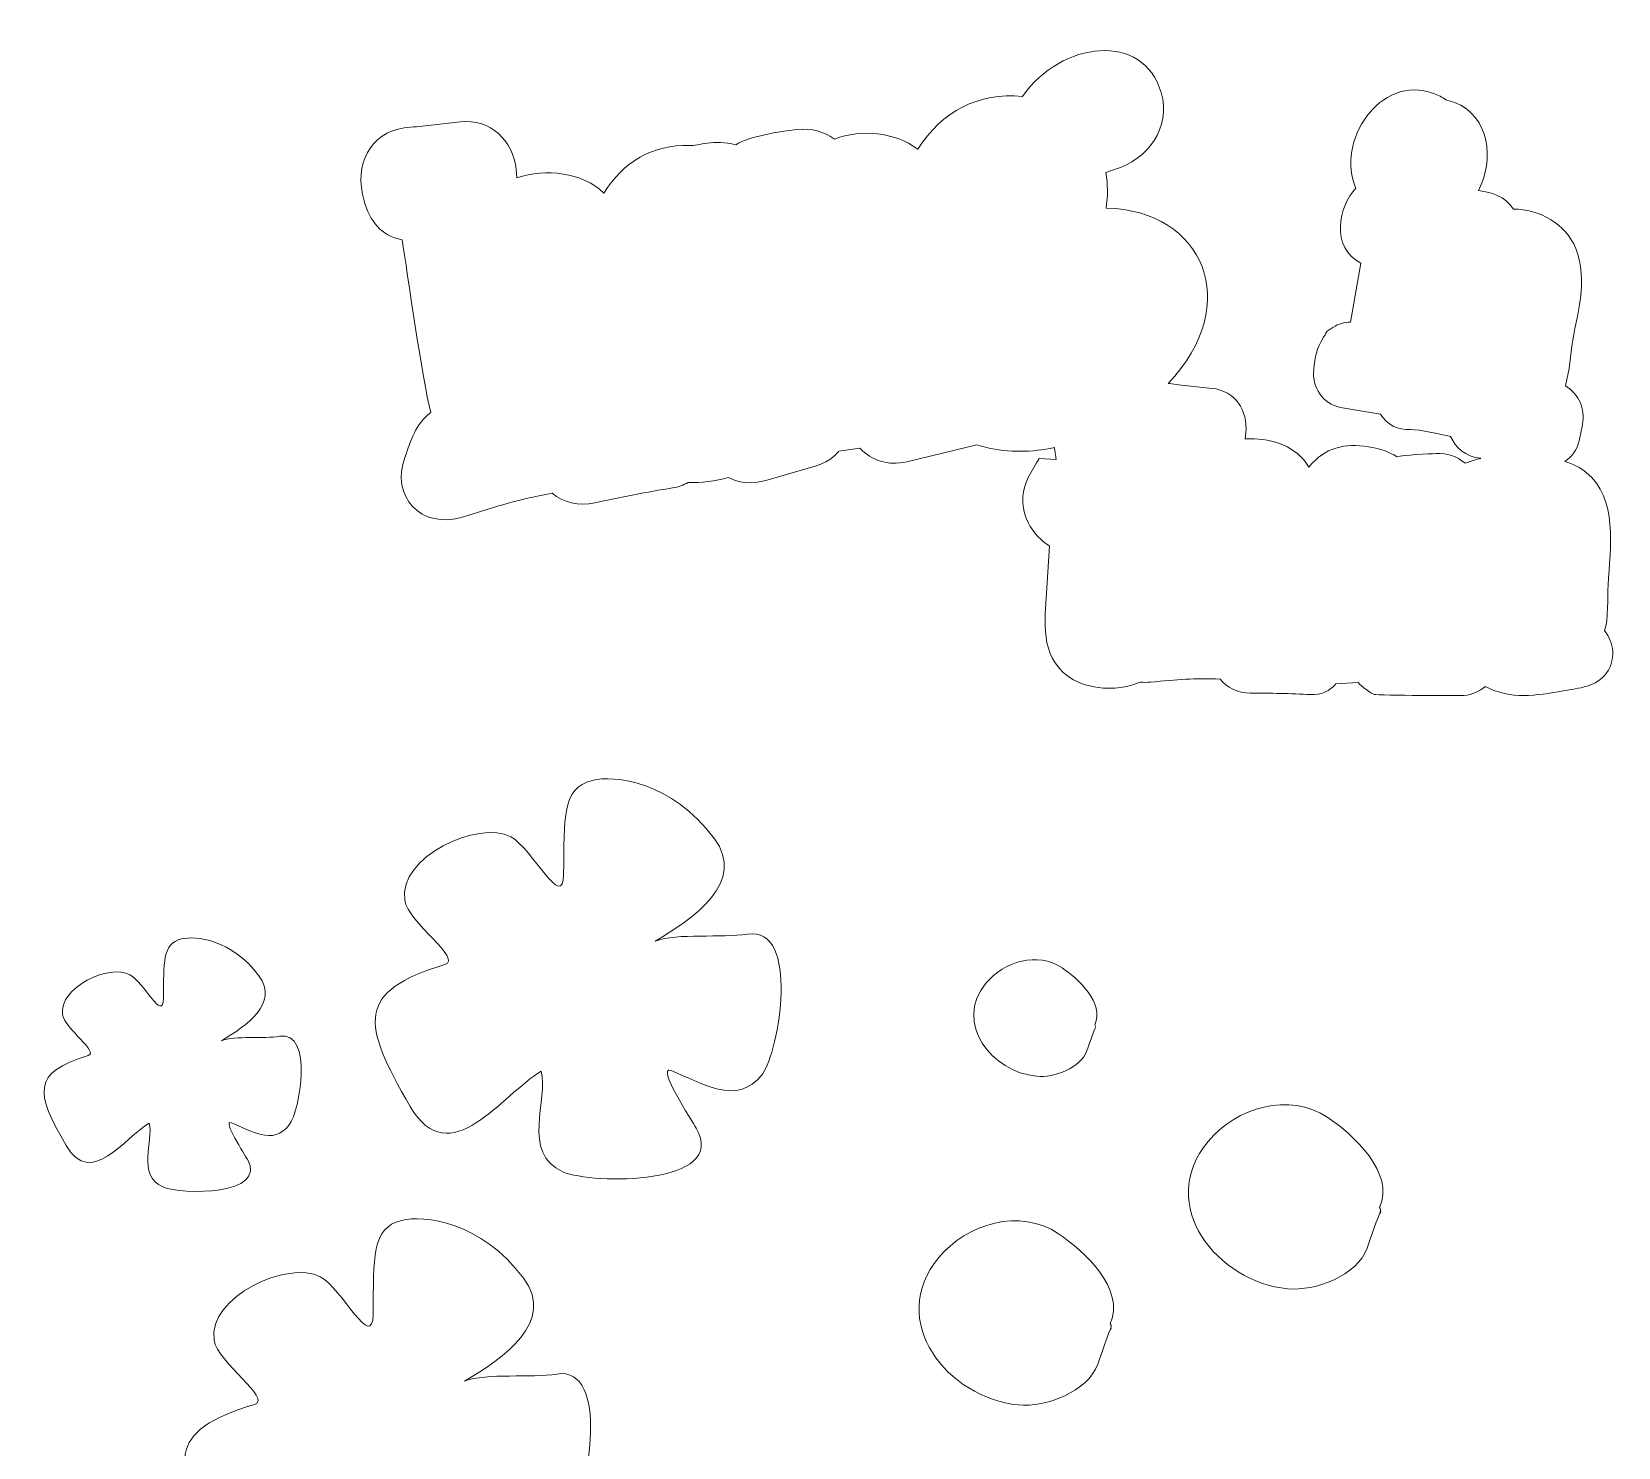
# Model space of a CAD drawing. Header units: millimetres. Extents: x -103 to 94, y -136 to 133.
# Drawn here: x 9.7 to 90.8, y -14.6 to 57.7 of the extents above; entities that cross this region are included whole.
import ezdxf

# ---------------------------------------------------------------- set-up
doc = ezdxf.new("R2010")
doc.units = ezdxf.units.MM
doc.header["$MEASUREMENT"] = 0
doc.layers.add('Layer 1', color=7, linetype='Continuous')

msp = doc.modelspace()

# ---------------------------------------------------------------- linework, layer by layer
at = {"layer": 'Layer 1', "color": 164, "lineweight": 5}
msp.add_open_spline([(88.0332, 35.7815), (88.4564, 35.646), (88.8427, 35.4534), (89.1298, 35.2182), (89.1298, 35.2182), (90.7675, 33.8769), (90.355, 31.4165), (90.2471, 29.4463), (90.2471, 29.4463), (90.2232, 28.9289), (90.2715, 27.6511), (90.0688, 27.1313), (90.0688, 27.1313), (90.5516, 26.5043), (90.6501, 25.6466), (90.1779, 24.9875), (90.1779, 24.9875), (89.6426, 24.2403), (88.7705, 24.1934), (87.9539, 24.0521), (87.9539, 24.0521), (86.5553, 23.81), (85.296, 23.5889), (83.9719, 24.2743), (83.9719, 24.2743), (83.6949, 24.027), (83.2876, 23.8468), (82.8957, 23.8212), (82.8957, 23.8212), (82.8924, 23.821), (78.5077, 23.8038), (78.288, 23.8703), (78.288, 23.8703), (78.14, 23.9151), (77.6216, 24.2735), (77.4763, 24.474), (77.4763, 24.474), (77.4763, 24.474), (76.334, 24.4112), (76.334, 24.4112), (76.334, 24.4112), (76.0292, 24.0472), (75.5802, 23.8248), (75.0298, 23.8597), (75.0298, 23.8597), (74.0615, 23.9211), (72.9469, 23.9332), (71.9526, 23.9405), (71.9526, 23.9405), (71.3049, 23.9391), (70.763, 24.2118), (70.4144, 24.6535), (70.4144, 24.6535), (69.1148, 24.7149), (68.2212, 24.6125), (66.8556, 24.4964), (66.8556, 24.4964), (66.6865, 24.4813), (66.5185, 24.4811), (66.3533, 24.4994), (66.3533, 24.4994), (66.2209, 24.48), (65.6893, 24.163), (64.6771, 24.1833), (64.6771, 24.1833), (63.403, 24.2117), (62.236, 24.7325), (61.7338, 25.9641), (61.7338, 25.9641), (61.4433, 26.6614), (61.4403, 27.5271), (61.4874, 28.2698), (61.4874, 28.2698), (61.4874, 28.2698), (61.6893, 31.4541), (61.6893, 31.4541), (61.6893, 31.4541), (61.6842, 31.4544), (60.2251, 32.3351), (60.3286, 33.9672), (60.3286, 33.9672), (60.3757, 34.7102), (60.8014, 35.3084), (61.1598, 35.9347), (61.1598, 35.9347), (61.1598, 35.9347), (62.0284, 35.8796), (62.0284, 35.8796), (62.0284, 35.8796), (62.0215, 35.9836), (62.0115, 36.0903), (61.9926, 36.1844), (61.9926, 36.1844), (61.9715, 36.2891), (61.9575, 36.3906), (61.9495, 36.4896), (61.9495, 36.4896), (60.7869, 36.2444), (59.599, 36.2176), (58.4729, 36.4888), (58.4729, 36.4888), (58.3048, 36.5292), (58.1398, 36.5762), (57.9787, 36.63), (57.9787, 36.63), (57.9787, 36.63), (54.395, 35.7649), (54.395, 35.7649), (54.395, 35.7649), (53.4239, 35.5332), (52.5798, 35.839), (52.0067, 36.4585), (52.0067, 36.4585), (52.0067, 36.4585), (50.9271, 36.3041), (50.9271, 36.3041), (50.9271, 36.3041), (50.9068, 36.2932), (50.5484, 35.7719), (49.7242, 35.5302), (49.7242, 35.5302), (49.7242, 35.5302), (47.1899, 34.8107), (47.1899, 34.8107), (47.1899, 34.8107), (46.0166, 34.4711), (45.3379, 34.9499), (45.2773, 34.956), (45.2773, 34.956), (44.6004, 34.7598), (43.9127, 34.6808), (43.2239, 34.7096), (43.2239, 34.7096), (42.9949, 34.5677), (42.7282, 34.4677), (42.4254, 34.4215), (42.4254, 34.4215), (41.1638, 34.2293), (39.7277, 33.9326), (38.4477, 33.6635), (38.4477, 33.6635), (37.6157, 33.4803), (36.8429, 33.679), (36.2711, 34.1491), (36.2711, 34.1491), (34.5778, 33.8631), (33.4676, 33.4826), (31.7409, 32.9505), (31.7409, 32.9505), (29.5258, 32.2579), (28.0217, 34.0211), (28.7439, 35.9879), (28.7439, 35.9879), (29.0718, 36.8809), (29.2792, 37.6777), (30.0649, 38.2802), (30.0649, 38.2802), (29.6339, 39.9795), (28.8696, 45.4087), (28.6097, 47.1143), (28.6097, 47.1143), (27.507, 47.3203), (26.9532, 48.0693), (26.6609, 49.0943), (26.6609, 49.0943), (26.119, 50.9942), (26.9795, 52.5693), (28.7128, 52.8334), (28.7128, 52.8334), (28.9197, 52.8649), (29.1295, 52.8797), (29.339, 52.8775), (29.339, 52.8775), (29.339, 52.8775), (31.5807, 53.1355), (31.5807, 53.1355), (31.5807, 53.1355), (33.1264, 53.3084), (34.2718, 52.1855), (34.4332, 50.697), (34.4332, 50.697), (34.4332, 50.697), (34.4744, 50.2775), (34.4744, 50.2775), (34.4744, 50.2775), (35.9782, 50.7506), (37.7658, 50.5797), (38.9209, 49.4998), (38.9209, 49.4998), (39.8816, 51.0838), (41.4191, 51.9975), (43.304, 51.9252), (43.304, 51.9252), (43.7502, 51.9081), (44.5153, 52.2642), (45.661, 51.9617), (45.661, 51.9617), (46.286, 52.389), (47.9427, 52.6514), (48.8003, 52.7426), (48.8003, 52.7426), (49.5072, 52.8177), (50.1762, 52.6429), (50.7079, 52.2562), (50.7079, 52.2562), (52.0885, 52.7829), (53.766, 52.6219), (54.9607, 51.7468), (54.9607, 51.7468), (56.2082, 53.6794), (58.04, 54.6422), (60.309, 54.437), (60.309, 54.437), (62.3125, 57.289), (66.5023, 57.7445), (67.4017, 54.637), (67.4017, 54.637), (67.9274, 52.8208), (66.7015, 51.2168), (65.0178, 50.6978), (65.0178, 50.6978), (64.8714, 50.6527), (64.7258, 50.6035), (64.581, 50.5516), (64.581, 50.5516), (64.6802, 49.9398), (64.677, 49.3347), (64.5864, 48.7222), (64.5864, 48.7222), (69.5756, 48.6347), (71.6203, 43.8368), (67.7609, 39.7578), (67.7609, 39.7578), (67.7821, 39.7571), (67.8033, 39.7564), (67.8246, 39.755), (67.8246, 39.755), (67.9833, 39.7449), (68.1416, 39.7219), (68.2968, 39.6864), (68.2968, 39.6864), (68.2968, 39.6864), (70.0037, 39.5152), (70.0037, 39.5152), (70.0037, 39.5152), (71.1797, 39.3934), (71.8488, 38.374), (71.7277, 37.2422), (71.7277, 37.2422), (71.7277, 37.2422), (71.6904, 36.924), (71.6904, 36.924), (71.6904, 36.924), (71.766, 36.9308), (71.8423, 36.9347), (71.9195, 36.9355), (71.9195, 36.9355), (73.1507, 36.9474), (74.3152, 36.5417), (74.9567, 35.4888), (74.9567, 35.4888), (75.7612, 36.5039), (76.8106, 36.7233), (77.9931, 36.5303), (77.9931, 36.5303), (78.507, 36.4472), (79.016, 36.2954), (79.4575, 36.0199), (79.4575, 36.0199), (79.7728, 36.1017), (81.1121, 36.1694), (81.4489, 36.1786), (81.4489, 36.1786), (82.0126, 36.194), (82.5135, 36.0606), (82.9345, 35.6843), (82.9345, 35.6843), (83.2264, 35.7993), (83.4927, 35.8809), (83.7459, 35.9364), (83.7459, 35.9364), (83.7459, 35.9364), (83.7211, 35.9393), (83.7211, 35.9393), (83.7211, 35.9393), (82.9673, 36.0282), (82.445, 36.4675), (82.1983, 37.0596), (82.1983, 37.0596), (81.6456, 37.1719), (80.6195, 37.4173), (80.1498, 37.4114), (80.1498, 37.4114), (79.4995, 37.3979), (78.9473, 37.6255), (78.6084, 38.1995), (78.6084, 38.1995), (78.6084, 38.1995), (76.5643, 38.5445), (76.5643, 38.5445), (76.5643, 38.5445), (75.6491, 38.7304), (75.1104, 39.5583), (75.2007, 40.4631), (75.2007, 40.4631), (75.2643, 41.1769), (75.3362, 41.5153), (75.7067, 42.1339), (75.7067, 42.1339), (75.9321, 42.5102), (75.818, 42.3908), (76.1838, 42.6331), (76.1838, 42.6331), (76.4727, 42.8244), (76.7728, 42.899), (77.0844, 42.8954), (77.0844, 42.8954), (77.0844, 42.8954), (77.6016, 45.9161), (77.6016, 45.9161), (77.6016, 45.9161), (76.0524, 46.7074), (76.4703, 48.8345), (77.3553, 49.7523), (77.3553, 49.7523), (76.3067, 52.0775), (78.5796, 55.6128), (81.3299, 54.5892), (81.3299, 54.5892), (81.555, 54.5062), (81.765, 54.396), (81.956, 54.2602), (81.956, 54.2602), (81.956, 54.2602), (82.3918, 54.1329), (82.3918, 54.1329), (82.3918, 54.1329), (84.2263, 53.4294), (84.4289, 51.169), (83.6226, 49.6346), (83.6226, 49.6346), (84.3539, 49.486), (84.9387, 49.3749), (85.4081, 48.6743), (85.4081, 48.6743), (86.7263, 48.691), (88.0897, 47.9258), (88.5948, 46.6648), (88.5948, 46.6648), (89.2614, 45.0005), (88.6312, 43.2173), (88.3881, 41.6798), (88.3881, 41.6798), (88.3881, 41.6798), (88.2582, 40.5381), (88.2582, 40.5381), (88.2582, 40.5381), (88.2582, 40.5381), (88.0754, 39.6383), (88.0754, 39.6383), (88.0754, 39.6383), (88.7391, 39.2345), (89.1007, 38.4886), (88.932, 37.6583), (88.932, 37.6583), (88.932, 37.6583), (88.7627, 36.8251), (88.7627, 36.8251), (88.7627, 36.8251), (88.6706, 36.3718), (88.3971, 36.0041), (88.0332, 35.7815)], degree=3, knots=[0, 0, 0, 0, 0.0107527, 0.0107527, 0.0107527, 0.0107527, 0.0215054, 0.0215054, 0.0215054, 0.0215054, 0.0322581, 0.0322581, 0.0322581, 0.0322581, 0.0430108, 0.0430108, 0.0430108, 0.0430108, 0.0537634, 0.0537634, 0.0537634, 0.0537634, 0.0645161, 0.0645161, 0.0645161, 0.0645161, 0.0752688, 0.0752688, 0.0752688, 0.0752688, 0.0860215, 0.0860215, 0.0860215, 0.0860215, 0.0967742, 0.0967742, 0.0967742, 0.0967742, 0.1075269, 0.1075269, 0.1075269, 0.1075269, 0.1182796, 0.1182796, 0.1182796, 0.1182796, 0.1290323, 0.1290323, 0.1290323, 0.1290323, 0.1397849, 0.1397849, 0.1397849, 0.1397849, 0.1505376, 0.1505376, 0.1505376, 0.1505376, 0.1612903, 0.1612903, 0.1612903, 0.1612903, 0.172043, 0.172043, 0.172043, 0.172043, 0.1827957, 0.1827957, 0.1827957, 0.1827957, 0.1935484, 0.1935484, 0.1935484, 0.1935484, 0.2043011, 0.2043011, 0.2043011, 0.2043011, 0.2150538, 0.2150538, 0.2150538, 0.2150538, 0.2258065, 0.2258065, 0.2258065, 0.2258065, 0.2365591, 0.2365591, 0.2365591, 0.2365591, 0.2473118, 0.2473118, 0.2473118, 0.2473118, 0.2580645, 0.2580645, 0.2580645, 0.2580645, 0.2688172, 0.2688172, 0.2688172, 0.2688172, 0.2795699, 0.2795699, 0.2795699, 0.2795699, 0.2903226, 0.2903226, 0.2903226, 0.2903226, 0.3010753, 0.3010753, 0.3010753, 0.3010753, 0.311828, 0.311828, 0.311828, 0.311828, 0.3225806, 0.3225806, 0.3225806, 0.3225806, 0.3333333, 0.3333333, 0.3333333, 0.3333333, 0.344086, 0.344086, 0.344086, 0.344086, 0.3548387, 0.3548387, 0.3548387, 0.3548387, 0.3655914, 0.3655914, 0.3655914, 0.3655914, 0.3763441, 0.3763441, 0.3763441, 0.3763441, 0.3870968, 0.3870968, 0.3870968, 0.3870968, 0.3978495, 0.3978495, 0.3978495, 0.3978495, 0.4086022, 0.4086022, 0.4086022, 0.4086022, 0.4193548, 0.4193548, 0.4193548, 0.4193548, 0.4301075, 0.4301075, 0.4301075, 0.4301075, 0.4408602, 0.4408602, 0.4408602, 0.4408602, 0.4516129, 0.4516129, 0.4516129, 0.4516129, 0.4623656, 0.4623656, 0.4623656, 0.4623656, 0.4731183, 0.4731183, 0.4731183, 0.4731183, 0.483871, 0.483871, 0.483871, 0.483871, 0.4946237, 0.4946237, 0.4946237, 0.4946237, 0.5053763, 0.5053763, 0.5053763, 0.5053763, 0.516129, 0.516129, 0.516129, 0.516129, 0.5268817, 0.5268817, 0.5268817, 0.5268817, 0.5376344, 0.5376344, 0.5376344, 0.5376344, 0.5483871, 0.5483871, 0.5483871, 0.5483871, 0.5591398, 0.5591398, 0.5591398, 0.5591398, 0.5698925, 0.5698925, 0.5698925, 0.5698925, 0.5806452, 0.5806452, 0.5806452, 0.5806452, 0.5913978, 0.5913978, 0.5913978, 0.5913978, 0.6021505, 0.6021505, 0.6021505, 0.6021505, 0.6129032, 0.6129032, 0.6129032, 0.6129032, 0.6236559, 0.6236559, 0.6236559, 0.6236559, 0.6344086, 0.6344086, 0.6344086, 0.6344086, 0.6451613, 0.6451613, 0.6451613, 0.6451613, 0.655914, 0.655914, 0.655914, 0.655914, 0.6666667, 0.6666667, 0.6666667, 0.6666667, 0.6774194, 0.6774194, 0.6774194, 0.6774194, 0.688172, 0.688172, 0.688172, 0.688172, 0.6989247, 0.6989247, 0.6989247, 0.6989247, 0.7096774, 0.7096774, 0.7096774, 0.7096774, 0.7204301, 0.7204301, 0.7204301, 0.7204301, 0.7311828, 0.7311828, 0.7311828, 0.7311828, 0.7419355, 0.7419355, 0.7419355, 0.7419355, 0.7526882, 0.7526882, 0.7526882, 0.7526882, 0.7634409, 0.7634409, 0.7634409, 0.7634409, 0.7741935, 0.7741935, 0.7741935, 0.7741935, 0.7849462, 0.7849462, 0.7849462, 0.7849462, 0.7956989, 0.7956989, 0.7956989, 0.7956989, 0.8064516, 0.8064516, 0.8064516, 0.8064516, 0.8172043, 0.8172043, 0.8172043, 0.8172043, 0.827957, 0.827957, 0.827957, 0.827957, 0.8387097, 0.8387097, 0.8387097, 0.8387097, 0.8494624, 0.8494624, 0.8494624, 0.8494624, 0.8602151, 0.8602151, 0.8602151, 0.8602151, 0.8709677, 0.8709677, 0.8709677, 0.8709677, 0.8817204, 0.8817204, 0.8817204, 0.8817204, 0.8924731, 0.8924731, 0.8924731, 0.8924731, 0.9032258, 0.9032258, 0.9032258, 0.9032258, 0.9139785, 0.9139785, 0.9139785, 0.9139785, 0.9247312, 0.9247312, 0.9247312, 0.9247312, 0.9354839, 0.9354839, 0.9354839, 0.9354839, 0.9462366, 0.9462366, 0.9462366, 0.9462366, 0.9569892, 0.9569892, 0.9569892, 0.9569892, 0.9677419, 0.9677419, 0.9677419, 0.9677419, 0.9784946, 0.9784946, 0.9784946, 0.9784946, 0.9892473, 0.9892473, 0.9892473, 0.9892473, 1, 1, 1, 1], dxfattribs=at)
at = {"layer": 'Layer 1', "color": 230, "lineweight": 5}
for points in [[(41.5364, 11.2575), (43.5488, 12.4301), (46.1915, 14.2939), (44.5641, 16.496), (44.5641, 16.496), (42.3821, 19.4483), (39.4347, 19.7536), (38.3167, 19.4732), (38.3167, 19.4732), (36.7573, 19.082), (36.8975, 17.5625), (36.8607, 14.6855), (36.8607, 14.6855), (36.8358, 12.7256), (35.2704, 15.9962), (34.1606, 16.5865), (34.1606, 16.5865), (32.5108, 17.4642), (28.4047, 15.5782), (28.7345, 13.3523), (28.7345, 13.3523), (28.9035, 12.2108), (31.7193, 10.3467), (30.7947, 10.0651), (30.7947, 10.0651), (26.2402, 8.6781), (26.5172, 7.0958), (29.0176, 2.8047), (29.0176, 2.8047), (31.0434, -0.6719), (33.7228, 3.4473), (35.7125, 4.6067), (35.7125, 4.6067), (36.1123, 3.2322), (34.6509, 0.4094), (36.8265, -0.5348), (36.8265, -0.5348), (38.3353, -1.1897), (45.3329, -1.2204), (43.6342, 1.6948), (43.6342, 1.6948), (43.4366, 2.0339), (41.5655, 4.9405), (42.3526, 4.6396), (42.3526, 4.6396), (43.8374, 4.0717), (45.7133, 2.738), (47.0163, 4.4618), (47.0163, 4.4618), (47.8855, 5.6118), (48.9632, 12.0546), (46.2499, 11.6154), (46.2499, 11.6154), (44.9207, 11.4003), (42.6867, 11.6867), (41.5364, 11.2575)], [(19.3627, 6.1658), (20.6378, 6.9088), (22.3123, 8.0898), (21.2811, 9.4852), (21.2811, 9.4852), (19.8985, 11.3558), (18.0309, 11.5493), (17.3226, 11.3716), (17.3226, 11.3716), (16.3345, 11.1237), (16.4233, 10.1609), (16.4, 8.3379), (16.4, 8.3379), (16.3842, 7.0961), (15.3923, 9.1684), (14.6891, 9.5425), (14.6891, 9.5425), (13.6437, 10.0986), (11.0419, 8.9036), (11.2509, 7.4932), (11.2509, 7.4932), (11.358, 6.7699), (13.1422, 5.5887), (12.5563, 5.4103), (12.5563, 5.4103), (9.6704, 4.5314), (9.8459, 3.5288), (11.4303, 0.8098), (11.4303, 0.8098), (12.7139, -1.3931), (14.4117, 1.217), (15.6724, 1.9516), (15.6724, 1.9516), (15.9257, 1.0807), (14.9998, -0.7079), (16.3783, -1.3062), (16.3783, -1.3062), (17.3343, -1.7212), (21.7682, -1.7406), (20.6919, 0.1066), (20.6919, 0.1066), (20.5667, 0.3214), (19.3811, 2.1631), (19.8798, 1.9725), (19.8798, 1.9725), (20.8207, 1.6126), (22.0093, 0.7676), (22.8349, 1.8598), (22.8349, 1.8598), (23.3857, 2.5885), (24.0686, 6.6709), (22.3493, 6.3926), (22.3493, 6.3926), (21.5071, 6.2563), (20.0915, 6.4378), (19.3627, 6.1658)], [(31.7957, -11.2308), (33.8081, -10.0582), (36.4508, -8.1944), (34.8234, -5.9923), (34.8234, -5.9923), (32.6414, -3.04), (29.694, -2.7347), (28.576, -3.0151), (28.576, -3.0151), (27.0166, -3.4063), (27.1568, -4.9258), (27.12, -7.8028), (27.12, -7.8028), (27.0951, -9.7627), (25.5297, -6.4921), (24.4199, -5.9018), (24.4199, -5.9018), (22.7701, -5.0241), (18.664, -6.9101), (18.9938, -9.136), (18.9938, -9.136), (19.1628, -10.2775), (21.9786, -12.1416), (21.054, -12.4232), (21.054, -12.4232), (16.4995, -13.8102), (16.7765, -15.3925), (19.2769, -19.6836), (19.2769, -19.6836), (21.3027, -23.1602), (23.9821, -19.041), (25.9718, -17.8816), (25.9718, -17.8816), (26.3716, -19.2561), (24.9102, -22.0789), (27.0858, -23.0231), (27.0858, -23.0231), (28.5946, -23.678), (35.5922, -23.7087), (33.8935, -20.7935), (33.8935, -20.7935), (33.6959, -20.4544), (31.8248, -17.5478), (32.6119, -17.8487), (32.6119, -17.8487), (34.0967, -18.4166), (35.9726, -19.7503), (37.2756, -18.0265), (37.2756, -18.0265), (38.1448, -16.8765), (39.2225, -10.4337), (36.5092, -10.8729), (36.5092, -10.8729), (35.18, -11.088), (32.946, -10.8016), (31.7957, -11.2308)]]:
    msp.add_open_spline(points, degree=3, knots=[0, 0, 0, 0, 0.0714286, 0.0714286, 0.0714286, 0.0714286, 0.1428571, 0.1428571, 0.1428571, 0.1428571, 0.2142857, 0.2142857, 0.2142857, 0.2142857, 0.2857143, 0.2857143, 0.2857143, 0.2857143, 0.3571429, 0.3571429, 0.3571429, 0.3571429, 0.4285714, 0.4285714, 0.4285714, 0.4285714, 0.5, 0.5, 0.5, 0.5, 0.5714286, 0.5714286, 0.5714286, 0.5714286, 0.6428571, 0.6428571, 0.6428571, 0.6428571, 0.7142857, 0.7142857, 0.7142857, 0.7142857, 0.7857143, 0.7857143, 0.7857143, 0.7857143, 0.8571429, 0.8571429, 0.8571429, 0.8571429, 0.9285714, 0.9285714, 0.9285714, 0.9285714, 1, 1, 1, 1], dxfattribs=at)
at = {"layer": 'Layer 1', "color": 40, "lineweight": 5}
for points in [[(64.0143, 6.9782), (64.5201, 8.1019), (63.1625, 9.3378), (62.3382, 9.8939), (62.3382, 9.8939), (61.0947, 10.7328), (59.3706, 10.2206), (58.4602, 9.1225), (58.4602, 9.1225), (56.7511, 7.0612), (58.76, 4.5665), (61.0354, 4.3494), (61.0354, 4.3494), (61.9384, 4.2632), (63.2874, 4.777), (63.6107, 5.6668), (63.6107, 5.6668), (63.7094, 5.9389), (63.9732, 6.7516), (64.0498, 6.8386), (64.0498, 6.8386), (64.0498, 6.8386), (64.0299, 6.8728), (64.0299, 6.8728), (64.0299, 6.8728), (64.0466, 6.8918), (64.0508, 6.9384), (64.0143, 6.9782)], [(78.5681, -2.3614), (79.3664, -0.5879), (77.2239, 1.3625), (75.9229, 2.2402), (75.9229, 2.2402), (73.9605, 3.5641), (71.2395, 2.7557), (69.8027, 1.0228), (69.8027, 1.0228), (67.1055, -2.2304), (70.2758, -6.1675), (73.8669, -6.5101), (73.8669, -6.5101), (75.292, -6.6461), (77.421, -5.8354), (77.9311, -4.431), (77.9311, -4.431), (78.087, -4.0017), (78.5033, -2.719), (78.6242, -2.5817), (78.6242, -2.5817), (78.6242, -2.5817), (78.5928, -2.5278), (78.5928, -2.5278), (78.5928, -2.5278), (78.6191, -2.4978), (78.6258, -2.4242), (78.5681, -2.3614)], [(64.7987, -8.2976), (65.597, -6.5241), (63.4545, -4.5737), (62.1535, -3.696), (62.1535, -3.696), (60.1911, -2.3721), (57.4701, -3.1805), (56.0333, -4.9134), (56.0333, -4.9134), (53.3361, -8.1666), (56.5064, -12.1037), (60.0975, -12.4463), (60.0975, -12.4463), (61.5226, -12.5823), (63.6516, -11.7716), (64.1617, -10.3672), (64.1617, -10.3672), (64.3176, -9.9379), (64.7339, -8.6552), (64.8548, -8.5179), (64.8548, -8.5179), (64.8548, -8.5179), (64.8234, -8.464), (64.8234, -8.464), (64.8234, -8.464), (64.8497, -8.434), (64.8564, -8.3604), (64.7987, -8.2976)]]:
    msp.add_open_spline(points, degree=3, knots=[0, 0, 0, 0, 0.1428571, 0.1428571, 0.1428571, 0.1428571, 0.2857143, 0.2857143, 0.2857143, 0.2857143, 0.4285714, 0.4285714, 0.4285714, 0.4285714, 0.5714286, 0.5714286, 0.5714286, 0.5714286, 0.7142857, 0.7142857, 0.7142857, 0.7142857, 0.8571429, 0.8571429, 0.8571429, 0.8571429, 1, 1, 1, 1], dxfattribs=at)

doc.saveas('drawing.dxf')
